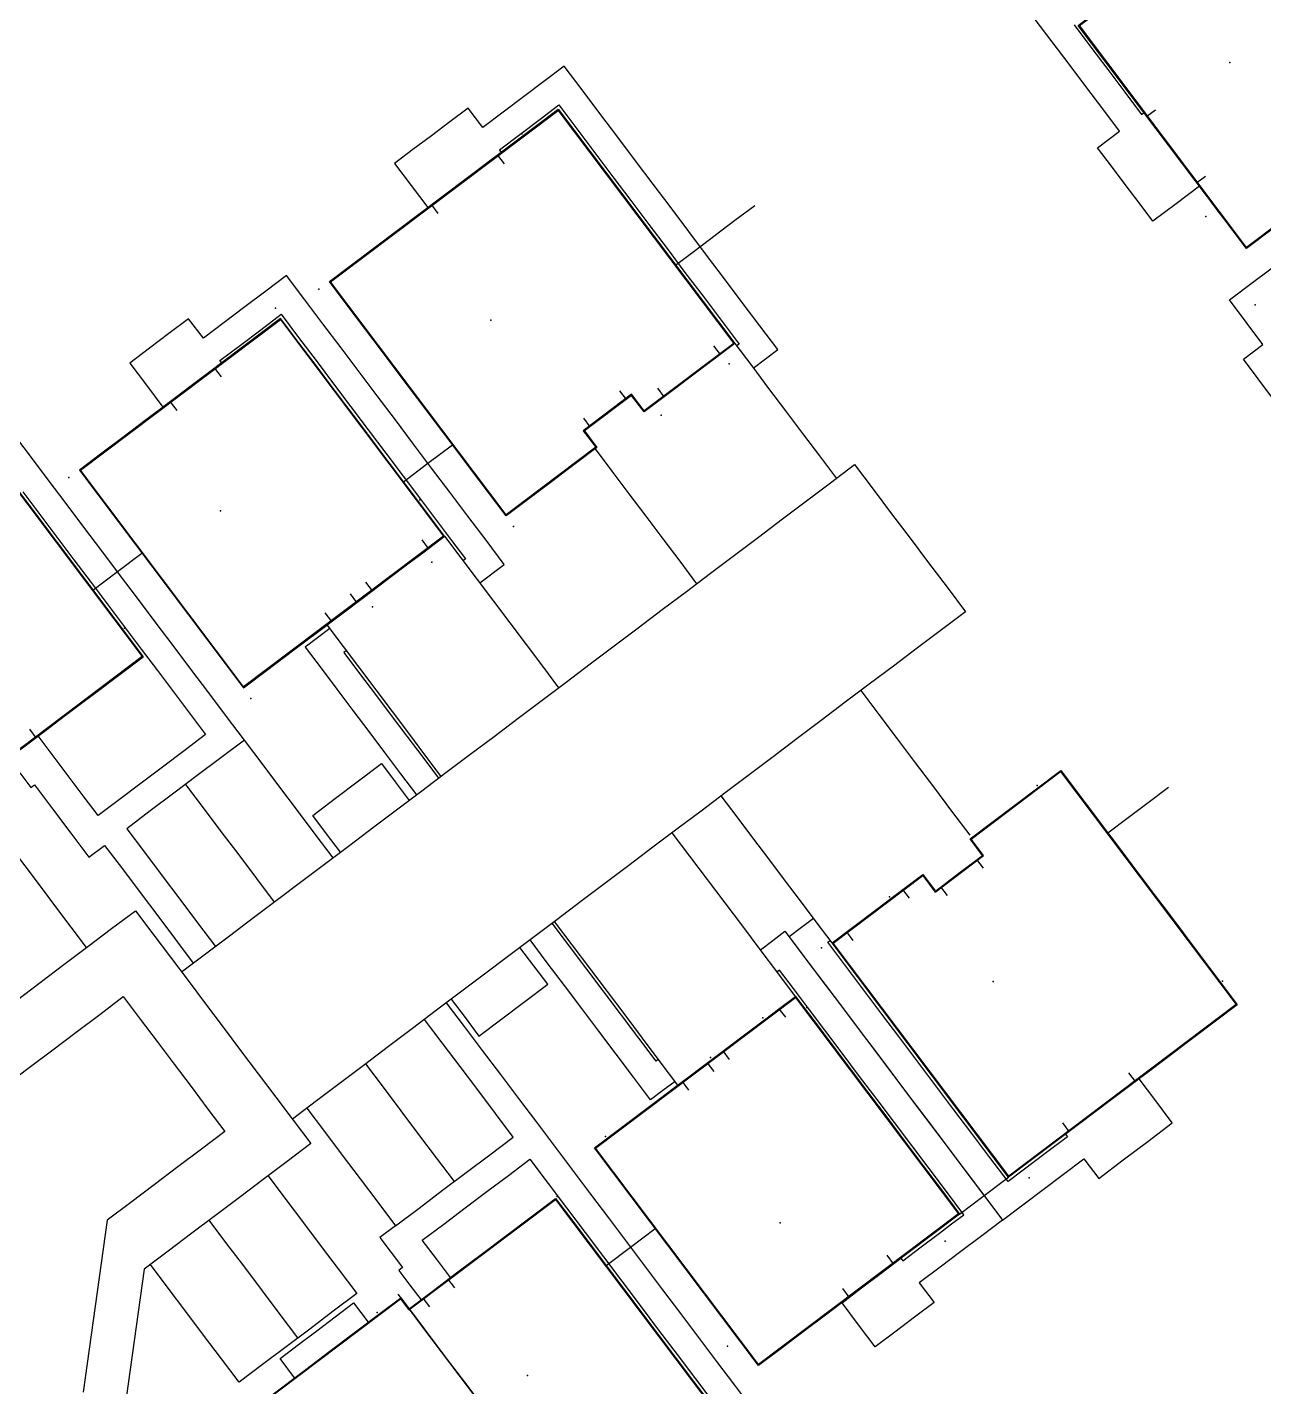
# Model space of a CAD drawing. Header units: metres. Extents: x 337936 to 338469, y 373266 to 374026.
# Drawn here: x 338236.85 to 338277.14, y 373506.99 to 373551.28 of the extents above; entities that cross this region are included whole.
import ezdxf

# ---------------------------------------------------------------- set-up
doc = ezdxf.new("R2010")
doc.units = ezdxf.units.M
for name, color, linetype in [('3D_LINES', 3, 'Continuous'), ('3D_Points', 1, 'Continuous'), ('PLOTS EXTERNAL LEVEL', 6, 'Continuous'), ('PLOTS FFL', 5, 'Continuous')]:
    doc.layers.add(name, color=color, linetype=linetype)

msp = doc.modelspace()

# ---------------------------------------------------------------- linework, layer by layer
at = {"layer": '3D_LINES'}
for points in [[(338270.953, 373551.356, 33.45), (338271.503, 373550.625, 33.45), (338272.053, 373549.895, 33.45), (338272.604, 373549.165, 33.45), (338273.154, 373548.435, 33.45), (338273.234, 373548.495, 33.45), (338273.836, 373547.696, 33.45), (338274.437, 373546.898, 33.45), (338275.039, 373546.099, 33.45), (338274.281, 373545.528, 33.45), (338273.523, 373544.956, 33.45), (338273.071, 373545.555, 33.45), (338272.62, 373546.154, 33.45), (338272.169, 373546.753, 33.45), (338271.717, 373547.352, 33.45), (338272.435, 373547.893, 33.45), (338271.887, 373548.621, 33.45), (338271.338, 373549.349, 33.45), (338270.79, 373550.077, 33.45), (338270.241, 373550.805, 33.45), (338269.692, 373551.533, 33.45)], [(338282.021, 373551.585, 33.451), (338282.568, 373550.859, 33.451), (338283.114, 373550.134, 33.45), (338283.661, 373549.409, 33.45), (338283.22, 373549.077, 33.45), (338282.779, 373548.745, 33.45), (338282.003, 373548.16, 33.45), (338281.227, 373547.575, 33.45), (338280.451, 373546.99, 33.45), (338279.675, 373546.405, 33.45), (338278.899, 373545.821, 33.451), (338278.123, 373545.236, 33.451), (338277.347, 373544.651, 33.451), (338276.571, 373544.066, 33.451), (338276.079, 373544.719, 33.451), (338275.587, 373545.372, 33.451), (338275.026, 373546.117, 33.451), (338274.464, 373546.863, 33.451), (338273.902, 373547.608, 33.451), (338273.34, 373548.354, 33.451), (338272.778, 373549.099, 33.451), (338272.217, 373549.845, 33.451), (338271.655, 373550.59, 33.451), (338271.093, 373551.336, 33.451)], [(338260.504, 373540.176, 33.451), (338260.903, 373540.477, 33.451), (338261.303, 373540.778, 33.451), (338260.723, 373541.547, 33.451), (338260.144, 373542.316, 33.451), (338259.565, 373543.085, 33.451), (338258.985, 373543.853, 33.451), (338258.406, 373544.622, 33.451), (338257.826, 373545.391, 33.451), (338257.247, 373546.16, 33.451), (338256.668, 373546.929, 33.451), (338256.088, 373547.698, 33.451), (338255.509, 373548.467, 33.451), (338254.93, 373549.235, 33.451), (338254.35, 373550.004, 33.451), (338253.687, 373549.505, 33.451), (338253.024, 373549.005, 33.451), (338252.362, 373548.506, 33.451), (338251.699, 373548.006, 33.451), (338251.217, 373548.645, 33.451), (338250.618, 373548.194, 33.451), (338250.019, 373547.742, 33.451), (338249.42, 373547.291, 33.451), (338248.821, 373546.84, 33.451), (338249.363, 373546.121, 33.451), (338249.905, 373545.402, 33.451), (338250.504, 373545.854, 33.451), (338251.103, 373546.305, 33.451), (338251.702, 373546.756, 33.451), (338252.301, 373547.208, 33.451), (338252.24, 373547.288, 33.451), (338252.948, 373547.821, 33.451), (338253.561, 373548.283, 33.451), (338254.173, 373548.744, 33.451), (338254.76, 373547.965, 33.451), (338255.347, 373547.186, 33.451), (338255.934, 373546.407, 33.451), (338256.521, 373545.628, 33.451), (338257.108, 373544.85, 33.451), (338257.695, 373544.071, 33.451), (338258.281, 373543.292, 33.451), (338258.868, 373542.513, 33.451), (338259.455, 373541.734, 33.451), (338260.042, 373540.955, 33.451), (338259.962, 373540.895, 33.451)], [(338255.41, 373537.589, 33.45), (338254.671, 373537.032, 33.45), (338253.931, 373536.475, 33.45), (338253.192, 373535.918, 33.45), (338252.453, 373535.361, 33.45), (338251.878, 373536.124, 33.45), (338251.303, 373536.887, 33.45), (338250.728, 373537.65, 33.45), (338250.153, 373538.413, 33.45), (338249.578, 373539.175, 33.45), (338249.003, 373539.938, 33.45), (338248.428, 373540.701, 33.45), (338247.853, 373541.464, 33.45), (338247.279, 373542.227, 33.45), (338246.704, 373542.99, 33.45), (338247.449, 373543.552, 33.45), (338248.194, 373544.113, 33.45), (338248.939, 373544.674, 33.45), (338249.684, 373545.236, 33.45), (338250.429, 373545.797, 33.45), (338251.173, 373546.358, 33.45), (338251.918, 373546.92, 33.45), (338252.663, 373547.481, 33.451), (338253.408, 373548.042, 33.451), (338254.153, 373548.604, 33.451), (338254.728, 373547.841, 33.451), (338255.303, 373547.078, 33.451), (338255.878, 373546.315, 33.451), (338256.453, 373545.552, 33.451), (338257.028, 373544.789, 33.451), (338257.603, 373544.026, 33.451), (338258.178, 373543.263, 33.451), (338258.753, 373542.5, 33.451), (338259.328, 373541.737, 33.451), (338259.902, 373540.974, 33.451), (338259.467, 373540.646, 33.451), (338258.73, 373540.091, 33.451), (338257.993, 373539.535, 33.451), (338257.256, 373538.98, 33.451), (338256.946, 373538.746, 33.451), (338256.539, 373539.285, 33.451), (338255.771, 373538.707, 33.451), (338255.004, 373538.128, 33.451)], [(338273.321, 373548.379, 33.467), (338273.603, 373548.591, 33.482)], [(338252.176, 373547.114, 33.452), (338252.388, 373546.833, 33.465)], [(338274.952, 373546.215, 33.467), (338275.234, 373546.427, 33.482)], [(338250.02, 373545.489, 33.452), (338250.232, 373545.208, 33.464)], [(338257.975, 373543.532, 33.45), (338258.62, 373544.017, 33.45), (338259.264, 373544.503, 33.45), (338259.908, 373544.988, 33.45), (338260.552, 373545.474, 33.45)], [(338277.433, 373539.183, 33.527), (338276.952, 373539.822, 33.527), (338276.471, 373540.461, 33.527), (338277.109, 373540.942, 33.527), (338276.562, 373541.669, 33.527), (338276.015, 373542.395, 33.527), (338276.812, 373542.996, 33.527), (338277.609, 373543.597, 33.527)], [(338251.593, 373533.179, 33.451), (338252.392, 373533.781, 33.451), (338251.801, 373534.565, 33.451), (338251.21, 373535.349, 33.451), (338250.62, 373536.133, 33.451), (338250.029, 373536.916, 33.451), (338249.438, 373537.7, 33.451), (338248.848, 373538.484, 33.451), (338248.257, 373539.268, 33.451), (338247.666, 373540.052, 33.451), (338247.076, 373540.836, 33.451), (338246.485, 373541.62, 33.451), (338245.894, 373542.403, 33.451), (338245.304, 373543.187, 33.451), (338244.626, 373542.676, 33.451), (338243.948, 373542.166, 33.451), (338243.27, 373541.655, 33.451), (338242.592, 373541.144, 33.451), (338242.111, 373541.783, 33.451), (338241.472, 373541.302, 33.451), (338240.833, 373540.82, 33.451), (338240.194, 373540.339, 33.451), (338240.736, 373539.62, 33.451), (338241.277, 373538.901, 33.451), (338241.916, 373539.383, 33.451), (338242.555, 373539.864, 33.451), (338243.194, 373540.345, 33.451), (338243.134, 373540.425, 33.451), (338243.798, 373540.926, 33.451), (338244.462, 373541.426, 33.451), (338245.126, 373541.927, 33.451), (338245.694, 373541.174, 33.451), (338246.262, 373540.42, 33.451), (338246.829, 373539.667, 33.451), (338247.397, 373538.914, 33.451), (338247.964, 373538.161, 33.451), (338248.532, 373537.408, 33.451), (338249.099, 373536.655, 33.451), (338249.667, 373535.901, 33.451), (338250.155, 373535.254, 33.451), (338250.643, 373534.606, 33.451), (338251.131, 373533.958, 33.451), (338251.052, 373533.898, 33.451)], [(338243.899, 373529.76, 33.456), (338244.689, 373530.356, 33.455), (338245.479, 373530.951, 33.454), (338246.269, 373531.546, 33.453), (338247.06, 373532.142, 33.452), (338247.85, 373532.737, 33.451), (338248.494, 373533.223, 33.451), (338249.138, 373533.708, 33.451), (338249.782, 373534.194, 33.451), (338250.45, 373534.697, 33.451), (338249.856, 373535.484, 33.451), (338249.262, 373536.272, 33.451), (338248.669, 373537.06, 33.451), (338248.075, 373537.848, 33.451), (338247.481, 373538.636, 33.451), (338246.888, 373539.423, 33.451), (338246.294, 373540.211, 33.451), (338245.7, 373540.999, 33.451), (338245.107, 373541.787, 33.451), (338244.379, 373541.238, 33.451), (338243.651, 373540.69, 33.451), (338242.923, 373540.141, 33.451), (338242.195, 373539.593, 33.451), (338241.467, 373539.044, 33.451), (338240.74, 373538.496, 33.451), (338240.012, 373537.947, 33.451), (338239.284, 373537.399, 33.45), (338238.556, 373536.85, 33.45)], [(338259.212, 373540.896, 33.451), (338259.424, 373540.614, 33.451)], [(338259.902, 373540.975, 33.45), (338260.454, 373540.243, 33.453), (338261.006, 373539.511, 33.453), (338261.557, 373538.779, 33.453), (338262.109, 373538.047, 33.453), (338262.661, 373537.314, 33.453), (338263.212, 373536.582, 33.453)], [(338242.958, 373540.168, 33.46), (338243.171, 373539.886, 33.473)], [(338256.147, 373539.431, 33.487), (338256.36, 373539.15, 33.478)], [(338257.383, 373539.518, 33.47), (338257.595, 373539.236, 33.461)], [(338241.513, 373539.079, 33.457), (338241.725, 373538.797, 33.47)], [(338254.971, 373538.545, 33.487), (338255.183, 373538.263, 33.478)], [(338243.927, 373528.061, 33.53), (338243.347, 373528.831, 33.53), (338242.766, 373529.602, 33.53), (338242.185, 373530.373, 33.53), (338241.604, 373531.144, 33.53), (338241.023, 373531.914, 33.53), (338240.443, 373532.685, 33.53), (338239.862, 373533.456, 33.53), (338239.281, 373534.227, 33.53), (338238.7, 373534.998, 33.53), (338238.119, 373535.768, 33.53), (338237.538, 373536.539, 33.53), (338236.958, 373537.31, 33.53), (338236.377, 373538.081, 33.53)], [(338249.109, 373536.475, 33.452), (338249.908, 373537.077, 33.474), (338250.707, 373537.679, 33.498)], [(338255.35, 373537.545, 33.461), (338255.902, 373536.812, 33.454), (338256.453, 373536.08, 33.462), (338257.005, 373535.348, 33.471), (338257.557, 373534.616, 33.479), (338258.108, 373533.884, 33.487), (338258.66, 373533.152, 33.495)], [(338241.88, 373520.507, 33.519), (338242.663, 373521.097, 33.504), (338243.446, 373521.687, 33.489), (338244.229, 373522.278, 33.473), (338245.012, 373522.868, 33.458), (338245.795, 373523.458, 33.45), (338246.578, 373524.048, 33.45), (338247.361, 373524.638, 33.458), (338248.145, 373525.228, 33.474), (338248.928, 373525.818, 33.474), (338249.711, 373526.408, 33.474), (338250.494, 373526.998, 33.474), (338251.277, 373527.589, 33.491), (338252.06, 373528.179, 33.497), (338252.843, 373528.769, 33.497), (338253.626, 373529.359, 33.498), (338254.409, 373529.949, 33.498), (338255.192, 373530.539, 33.496), (338255.976, 373531.129, 33.495), (338256.759, 373531.719, 33.495), (338257.542, 373532.309, 33.495), (338258.325, 373532.9, 33.495), (338259.108, 373533.49, 33.495), (338259.891, 373534.08, 33.49), (338260.674, 373534.67, 33.465), (338261.457, 373535.26, 33.45), (338262.24, 373535.85, 33.45), (338263.023, 373536.44, 33.452), (338263.807, 373537.03, 33.456), (338264.408, 373536.232, 33.456), (338265.01, 373535.433, 33.457), (338265.612, 373534.634, 33.457), (338266.214, 373533.836, 33.457), (338266.816, 373533.037, 33.457), (338267.417, 373532.238, 33.457), (338266.634, 373531.648, 33.452), (338265.851, 373531.058, 33.45), (338265.068, 373530.468, 33.463), (338264.285, 373529.878, 33.488), (338263.502, 373529.288, 33.512), (338262.719, 373528.698, 33.536), (338261.936, 373528.108, 33.548), (338261.153, 373527.518, 33.548), (338260.37, 373526.927, 33.548), (338259.586, 373526.337, 33.548), (338258.803, 373525.747, 33.549), (338258.02, 373525.157, 33.549), (338257.237, 373524.567, 33.547), (338256.454, 373523.977, 33.546), (338255.671, 373523.387, 33.546), (338254.888, 373522.797, 33.54), (338254.105, 373522.207, 33.523), (338253.322, 373521.617, 33.506), (338252.539, 373521.026, 33.498), (338251.755, 373520.436, 33.498), (338250.972, 373519.846, 33.476), (338250.189, 373519.256, 33.45), (338249.406, 373518.666, 33.45), (338248.623, 373518.076, 33.45), (338247.84, 373517.486, 33.45), (338247.057, 373516.896, 33.45), (338246.274, 373516.306, 33.46), (338245.491, 373515.715, 33.475)], [(338236.656, 373527.775, 33.528), (338237.451, 373528.374, 33.528), (338238.247, 373528.974, 33.528), (338239.042, 373529.573, 33.528), (338239.837, 373530.172, 33.528), (338240.632, 373530.772, 33.528), (338240.071, 373531.516, 33.528), (338239.51, 373532.261, 33.528), (338238.948, 373533.006, 33.528), (338238.387, 373533.751, 33.528), (338237.826, 373534.496, 33.529), (338237.264, 373535.241, 33.529), (338236.703, 373535.986, 33.529)], [(338236.707, 373536.147, 33.53), (338237.264, 373535.408, 33.53), (338237.82, 373534.67, 33.53), (338238.377, 373533.931, 33.53), (338238.933, 373533.193, 33.53), (338239.49, 373532.454, 33.53), (338240.046, 373531.716, 33.529), (338240.57, 373531.02, 33.529), (338241.095, 373530.325, 33.529), (338241.619, 373529.629, 33.529), (338242.143, 373528.933, 33.529), (338242.667, 373528.238, 33.529), (338241.966, 373527.71, 33.529), (338241.265, 373527.181, 33.529), (338240.565, 373526.653, 33.529), (338239.864, 373526.125, 33.529), (338239.163, 373525.597, 33.529), (338238.674, 373526.246, 33.529), (338238.185, 373526.895, 33.529), (338237.696, 373527.543, 33.529), (338237.207, 373528.192, 33.529), (338236.728, 373527.831, 33.529)], [(338249.706, 373534.578, 33.451), (338249.919, 373534.296, 33.451)], [(338250.45, 373534.697, 33.45), (338250.981, 373533.992, 33.452), (338251.511, 373533.288, 33.46), (338252.042, 373532.583, 33.468), (338252.573, 373531.879, 33.476), (338253.104, 373531.174, 33.483), (338253.635, 373530.47, 33.491), (338254.166, 373529.765, 33.499)], [(338238.995, 373532.945, 33.538), (338239.793, 373533.547, 33.51), (338240.592, 373534.149, 33.531)], [(338247.878, 373533.2, 33.464), (338248.09, 373532.918, 33.456)], [(338247.37, 373532.818, 33.471), (338247.583, 373532.536, 33.462)], [(338246.554, 373532.202, 33.471), (338246.766, 373531.921, 33.462)], [(338246.616, 373531.808, 33.462), (338247.147, 373531.103, 33.452), (338247.678, 373530.399, 33.455), (338248.209, 373529.694, 33.459), (338248.74, 373528.99, 33.463), (338249.27, 373528.286, 33.466), (338249.801, 373527.581, 33.47), (338250.332, 373526.877, 33.474)], [(338246.707, 373531.688, 33.457), (338245.908, 373531.086, 33.457), (338246.426, 373530.399, 33.452), (338246.944, 373529.712, 33.456), (338247.462, 373529.024, 33.459), (338247.98, 373528.337, 33.463), (338248.498, 373527.649, 33.466), (338249.016, 373526.962, 33.47), (338249.534, 373526.275, 33.474)], [(338247.248, 373530.969, 33.453), (338247.168, 373530.909, 33.453), (338247.682, 373530.227, 33.456), (338248.196, 373529.545, 33.46), (338248.71, 373528.863, 33.463), (338249.224, 373528.181, 33.467), (338249.738, 373527.499, 33.47), (338250.252, 373526.816, 33.474)], [(338267.566, 373524.963, 33.518), (338266.974, 373525.748, 33.514), (338266.382, 373526.533, 33.51), (338265.79, 373527.319, 33.507), (338265.199, 373528.104, 33.503), (338264.607, 373528.889, 33.5), (338264.015, 373529.675, 33.496)], [(338236.924, 373528.419, 33.634), (338237.136, 373528.137, 33.632)], [(338246.816, 373524.227, 33.45), (338246.238, 373524.994, 33.45), (338245.661, 373525.76, 33.45), (338245.083, 373526.527, 33.45), (338244.505, 373527.294, 33.451), (338243.927, 373528.061, 33.458), (338243.161, 373527.483, 33.473), (338242.394, 373526.905, 33.488), (338241.627, 373526.327, 33.503), (338240.861, 373525.75, 33.518), (338240.094, 373525.172, 33.533), (338240.672, 373524.405, 33.526), (338241.25, 373523.638, 33.519), (338241.827, 373522.872, 33.512), (338242.405, 373522.105, 33.505), (338242.983, 373521.338, 33.498)], [(338236.61, 373526.991, 33.529), (338236.97, 373526.511, 33.529), (338237.09, 373526.601, 33.529), (338237.682, 373525.816, 33.529), (338238.273, 373525.031, 33.529), (338238.865, 373524.246, 33.529), (338239.375, 373524.63, 33.529), (338239.953, 373523.864, 33.529), (338240.531, 373523.097, 33.529), (338241.108, 373522.33, 33.529), (338241.686, 373521.563, 33.529), (338242.264, 373520.797, 33.529)], [(338247.056, 373524.408, 33.45), (338246.604, 373525.007, 33.45), (338246.153, 373525.606, 33.45), (338246.899, 373526.168, 33.467), (338247.645, 373526.73, 33.467), (338248.391, 373527.292, 33.467), (338248.843, 373526.693, 33.47), (338249.294, 373526.094, 33.474)], [(338267.566, 373524.838, 33.45), (338268.311, 373525.4, 33.45), (338269.056, 373525.961, 33.45), (338269.802, 373526.523, 33.45), (338270.523, 373527.067, 33.45), (338271.102, 373526.299, 33.45), (338271.68, 373525.531, 33.45), (338272.258, 373524.764, 33.45), (338272.837, 373523.996, 33.45), (338273.415, 373523.229, 33.45), (338273.994, 373522.461, 33.45), (338274.572, 373521.694, 33.45), (338275.15, 373520.926, 33.45), (338275.729, 373520.158, 33.45), (338276.272, 373519.437, 33.457), (338275.527, 373518.876, 33.464), (338274.782, 373518.314, 33.471), (338274.037, 373517.753, 33.478), (338273.292, 373517.192, 33.484), (338272.547, 373516.63, 33.491), (338271.803, 373516.069, 33.498), (338271.058, 373515.508, 33.505), (338270.313, 373514.946, 33.512), (338269.568, 373514.385, 33.519), (338268.823, 373513.823, 33.526), (338268.248, 373514.586, 33.533), (338267.673, 373515.349, 33.541), (338267.098, 373516.112, 33.548), (338266.523, 373516.875, 33.555), (338265.948, 373517.638, 33.562), (338265.373, 373518.401, 33.569), (338264.798, 373519.164, 33.576), (338264.223, 373519.927, 33.583), (338263.648, 373520.69, 33.591), (338263.073, 373521.453, 33.598), (338263.712, 373521.934, 33.598), (338264.35, 373522.415, 33.598), (338264.989, 373522.896, 33.598), (338265.51, 373523.289, 33.598), (338266.03, 373523.681, 33.598), (338266.437, 373523.142, 33.598), (338267.205, 373523.721, 33.598), (338267.972, 373524.299, 33.598)], [(338242.011, 373526.616, 33.496), (338242.588, 373525.85, 33.489), (338243.166, 373525.083, 33.482), (338243.744, 373524.316, 33.474), (338244.322, 373523.549, 33.467), (338244.899, 373522.783, 33.46)], [(338272.054, 373525.035, 33.456), (338272.713, 373525.532, 33.465), (338273.372, 373526.028, 33.473), (338274.031, 373526.525, 33.482)], [(338263.074, 373521.452, 33.598), (338262.558, 373522.137, 33.598), (338262.042, 373522.822, 33.598), (338261.526, 373523.506, 33.598), (338261.01, 373524.191, 33.598), (338260.495, 373524.875, 33.598), (338259.979, 373525.56, 33.598), (338259.463, 373526.244, 33.598)], [(338234.783, 373518.293, 33.62), (338234.182, 373519.091, 33.631), (338233.581, 373519.889, 33.641), (338232.98, 373520.687, 33.652), (338232.378, 373521.485, 33.663), (338231.777, 373522.282, 33.674), (338232.443, 373522.784, 33.669), (338233.108, 373523.285, 33.658), (338233.774, 373523.787, 33.645), (338234.439, 373524.288, 33.632), (338235.105, 373524.79, 33.619), (338235.77, 373525.291, 33.61), (338236.272, 373524.626, 33.6), (338236.773, 373523.96, 33.594), (338237.275, 373523.295, 33.588), (338237.776, 373522.629, 33.581), (338238.278, 373521.964, 33.575), (338238.779, 373521.298, 33.569)], [(338261.882, 373519.71, 33.6), (338261.309, 373520.472, 33.595), (338260.735, 373521.233, 33.587), (338260.161, 373521.995, 33.58), (338259.587, 373522.756, 33.572), (338259.013, 373523.518, 33.564), (338258.439, 373524.279, 33.556), (338257.866, 373525.041, 33.548)], [(338268.005, 373523.882, 33.571), (338267.793, 373524.164, 33.556)], [(338265.593, 373522.91, 33.599), (338265.381, 373523.191, 33.599)], [(338266.829, 373522.996, 33.608), (338266.616, 373523.277, 33.593)], [(338236.5, 373519.581, 33.614), (338237.276, 373520.165, 33.598), (338238.051, 373520.749, 33.583), (338238.826, 373521.333, 33.568), (338239.601, 373521.918, 33.553), (338240.377, 373522.502, 33.538), (338240.948, 373521.743, 33.531), (338241.52, 373520.984, 33.524), (338242.092, 373520.226, 33.517), (338242.664, 373519.467, 33.51), (338243.235, 373518.708, 33.503), (338243.807, 373517.95, 33.496), (338244.379, 373517.191, 33.489), (338244.951, 373516.432, 33.481), (338245.522, 373515.674, 33.474), (338246.094, 373514.915, 33.467), (338245.319, 373514.331, 33.483), (338244.543, 373513.746, 33.498), (338243.768, 373513.162, 33.512), (338242.993, 373512.578, 33.513), (338242.218, 373511.994, 33.514), (338241.442, 373511.41, 33.515), (338240.667, 373510.825, 33.517), (338240.536, 373509.892, 33.513), (338240.405, 373508.958, 33.51), (338240.274, 373508.025, 33.506), (338240.142, 373507.091, 33.503), (338240.011, 373506.157, 33.499)], [(338257.417, 373517.66, 33.568), (338257.337, 373517.6, 33.566), (338256.773, 373518.348, 33.558), (338256.209, 373519.097, 33.55), (338255.645, 373519.846, 33.543), (338255.081, 373520.594, 33.535), (338254.516, 373521.343, 33.527), (338253.952, 373522.092, 33.52)], [(338258.049, 373516.821, 33.578), (338257.475, 373517.583, 33.568), (338256.901, 373518.344, 33.561), (338256.328, 373519.106, 33.553), (338255.754, 373519.867, 33.545), (338255.18, 373520.629, 33.537), (338254.606, 373521.39, 33.529), (338254.032, 373522.152, 33.521)], [(338262.472, 373522.251, 33.598), (338262.073, 373521.95, 33.598), (338261.673, 373521.649, 33.598), (338262.253, 373520.88, 33.598), (338262.832, 373520.112, 33.598), (338263.411, 373519.343, 33.598), (338263.991, 373518.574, 33.598), (338264.57, 373517.805, 33.598), (338265.15, 373517.036, 33.598), (338265.729, 373516.267, 33.598), (338266.308, 373515.498, 33.598), (338266.888, 373514.73, 33.598), (338267.467, 373513.961, 33.598), (338268.046, 373513.192, 33.598), (338268.626, 373512.423, 33.598), (338269.289, 373512.923, 33.598), (338269.952, 373513.422, 33.598), (338270.614, 373513.922, 33.598), (338271.277, 373514.421, 33.598), (338271.759, 373513.782, 33.598), (338272.557, 373514.384, 33.598), (338273.356, 373514.986, 33.598), (338274.155, 373515.588, 33.598), (338273.613, 373516.306, 33.598), (338273.071, 373517.025, 33.598), (338272.472, 373516.574, 33.598), (338271.873, 373516.122, 33.598), (338271.274, 373515.671, 33.598), (338270.675, 373515.22, 33.598), (338270.736, 373515.14, 33.598), (338270.015, 373514.597, 33.598), (338269.294, 373514.054, 33.598), (338268.803, 373513.683, 33.598), (338268.216, 373514.462, 33.598), (338267.629, 373515.241, 33.598), (338267.042, 373516.02, 33.598), (338266.455, 373516.799, 33.598), (338265.868, 373517.578, 33.598), (338265.281, 373518.357, 33.598), (338264.695, 373519.136, 33.598), (338264.108, 373519.914, 33.598), (338263.521, 373520.693, 33.598), (338262.934, 373521.472, 33.598), (338263.014, 373521.532, 33.598)], [(338260.739, 373521.228, 33.598), (338261.138, 373521.528, 33.598), (338261.538, 373521.829, 33.598), (338262.128, 373521.046, 33.598), (338262.719, 373520.262, 33.598), (338263.31, 373519.478, 33.598), (338263.9, 373518.694, 33.598), (338264.491, 373517.91, 33.598), (338265.082, 373517.126, 33.598), (338265.672, 373516.342, 33.598), (338266.263, 373515.558, 33.598), (338266.854, 373514.775, 33.598), (338267.444, 373513.991, 33.598), (338268.035, 373513.207, 33.598), (338268.626, 373512.423, 33.598), (338267.948, 373511.912, 33.598), (338267.27, 373511.401, 33.598), (338266.592, 373510.891, 33.598), (338265.914, 373510.38, 33.598), (338266.396, 373509.741, 33.598), (338265.757, 373509.26, 33.598), (338265.118, 373508.778, 33.598), (338264.479, 373508.297, 33.598), (338263.938, 373509.015, 33.598), (338263.396, 373509.734, 33.598), (338264.035, 373510.216, 33.598), (338264.674, 373510.697, 33.598), (338265.313, 373511.179, 33.598), (338265.373, 373511.099, 33.598), (338265.97, 373511.548, 33.598), (338266.567, 373511.998, 33.598), (338266.966, 373512.299, 33.598), (338267.365, 373512.6, 33.598), (338266.799, 373513.351, 33.597), (338266.234, 373514.102, 33.597), (338265.668, 373514.853, 33.597), (338265.102, 373515.604, 33.597), (338264.536, 373516.355, 33.597), (338263.97, 373517.106, 33.597), (338263.404, 373517.857, 33.596), (338262.838, 373518.608, 33.596), (338262.272, 373519.359, 33.596), (338261.816, 373519.964, 33.596), (338261.36, 373520.569, 33.596), (338261.281, 373520.509, 33.596)], [(338263.764, 373521.532, 33.615), (338263.552, 373521.813, 33.603)], [(338250.667, 373519.616, 33.463), (338251.118, 373519.017, 33.466), (338251.569, 373518.418, 33.468), (338252.315, 373518.98, 33.497), (338253.062, 373519.542, 33.504), (338253.808, 373520.104, 33.509), (338253.356, 373520.703, 33.503), (338252.905, 373521.302, 33.498)], [(338257.959, 373516.941, 33.575), (338257.559, 373516.64, 33.566), (338257.16, 373516.339, 33.558), (338256.599, 373517.084, 33.55), (338256.038, 373517.828, 33.542), (338255.477, 373518.573, 33.535), (338254.916, 373519.317, 33.527), (338254.355, 373520.061, 33.519), (338253.794, 373520.806, 33.512), (338253.234, 373521.55, 33.504)], [(338236.154, 373516.815, 33.598), (338236.919, 373517.392, 33.598), (338237.685, 373517.97, 33.598), (338238.451, 373518.547, 33.598), (338239.217, 373519.124, 33.598), (338239.983, 373519.701, 33.598), (338240.535, 373518.969, 33.598), (338241.086, 373518.237, 33.598), (338241.638, 373517.505, 33.598), (338242.19, 373516.773, 33.598), (338242.741, 373516.041, 33.598), (338243.293, 373515.308, 33.598), (338242.527, 373514.731, 33.598), (338241.761, 373514.154, 33.598), (338240.995, 373513.577, 33.598), (338240.229, 373513, 33.598), (338239.464, 373512.423, 33.598), (338239.332, 373511.489, 33.598), (338239.201, 373510.555, 33.598), (338239.07, 373509.622, 33.598), (338238.939, 373508.688, 33.598), (338238.807, 373507.755, 33.598), (338238.676, 373506.821, 33.598)], [(338260.493, 373506.263, 33.457), (338259.906, 373507.042, 33.457), (338259.319, 373507.821, 33.457), (338258.732, 373508.6, 33.457), (338258.145, 373509.378, 33.457), (338257.558, 373510.157, 33.457), (338256.972, 373510.936, 33.457), (338256.385, 373511.715, 33.457), (338255.798, 373512.493, 33.457), (338255.211, 373513.272, 33.457), (338254.624, 373514.051, 33.457), (338254.037, 373514.83, 33.457), (338253.45, 373515.609, 33.457), (338252.864, 373516.387, 33.457), (338252.277, 373517.166, 33.457), (338251.69, 373517.945, 33.457), (338251.103, 373518.724, 33.457), (338250.516, 373519.502, 33.457)], [(338255.332, 373514.774, 33.528), (338255.743, 373515.084, 33.528), (338256.475, 373515.635, 33.542), (338257.207, 373516.187, 33.556), (338257.939, 373516.739, 33.57), (338258.671, 373517.29, 33.583), (338259.403, 373517.842, 33.597), (338260.135, 373518.393, 33.598), (338260.867, 373518.945, 33.598), (338261.375, 373519.328, 33.598), (338261.882, 373519.71, 33.598), (338262.476, 373518.922, 33.598), (338263.07, 373518.135, 33.598), (338263.663, 373517.347, 33.598), (338264.257, 373516.559, 33.598), (338264.851, 373515.771, 33.598), (338265.444, 373514.983, 33.598), (338266.038, 373514.195, 33.598), (338266.632, 373513.408, 33.598), (338267.225, 373512.62, 33.598), (338266.497, 373512.071, 33.598), (338265.77, 373511.523, 33.598), (338265.042, 373510.974, 33.598), (338264.314, 373510.426, 33.598), (338263.586, 373509.877, 33.598), (338262.858, 373509.329, 33.598), (338262.13, 373508.78, 33.598), (338261.402, 373508.232, 33.598), (338260.675, 373507.683, 33.598)], [(338245.964, 373516.072, 33.466), (338246.542, 373515.305, 33.458), (338247.119, 373514.539, 33.451), (338247.697, 373513.772, 33.45), (338248.275, 373513.005, 33.45), (338248.853, 373512.239, 33.45), (338249.619, 373512.816, 33.45), (338250.386, 373513.394, 33.45), (338251.153, 373513.972, 33.45), (338251.919, 373514.55, 33.45), (338252.686, 373515.127, 33.45), (338252.108, 373515.894, 33.45), (338251.531, 373516.661, 33.45), (338250.953, 373517.427, 33.45), (338250.375, 373518.194, 33.45), (338249.797, 373518.961, 33.45)], [(338261.563, 373519.028, 33.603), (338261.351, 373519.31, 33.6)], [(338259.735, 373517.65, 33.598), (338259.522, 373517.932, 33.598)], [(338250.769, 373513.683, 33.45), (338250.192, 373514.45, 33.45), (338249.614, 373515.216, 33.45), (338249.036, 373515.983, 33.45), (338248.458, 373516.75, 33.45), (338247.881, 373517.516, 33.45)], [(338259.227, 373517.268, 33.599), (338259.015, 373517.55, 33.599)], [(338272.956, 373516.938, 33.521), (338272.744, 373517.22, 33.524)], [(338258.411, 373516.653, 33.592), (338258.199, 373516.934, 33.581)], [(338270.8, 373515.313, 33.572), (338270.588, 373515.595, 33.585)], [(338248.853, 373512.239, 33.449), (338248.343, 373511.854, 33.449), (338248.711, 373511.365, 33.449), (338249.08, 373510.876, 33.449), (338248.96, 373510.786, 33.449), (338249.321, 373510.307, 33.449), (338249.683, 373509.828, 33.449), (338250.162, 373510.189, 33.449), (338250.641, 373510.55, 33.449), (338250.182, 373511.159, 33.449), (338249.724, 373511.768, 33.449), (338250.424, 373512.296, 33.449), (338251.125, 373512.824, 33.449), (338251.826, 373513.352, 33.449), (338252.527, 373513.88, 33.449), (338253.228, 373514.409, 33.449), (338253.827, 373513.613, 33.449), (338254.426, 373512.818, 33.449), (338255.025, 373512.023, 33.45), (338255.625, 373511.228, 33.45), (338256.224, 373510.433, 33.451), (338256.823, 373509.637, 33.452), (338257.422, 373508.842, 33.452), (338258.021, 373508.047, 33.453), (338258.621, 373507.252, 33.454), (338259.22, 373506.457, 33.454)], [(338244.7, 373513.865, 33.495), (338245.278, 373513.098, 33.488), (338245.856, 373512.331, 33.48), (338246.434, 373511.565, 33.473), (338247.011, 373510.798, 33.466), (338247.589, 373510.031, 33.459), (338246.822, 373509.454, 33.461), (338246.056, 373508.876, 33.462), (338245.289, 373508.298, 33.463), (338244.522, 373507.72, 33.464), (338243.756, 373507.143, 33.465), (338243.178, 373507.909, 33.475), (338242.6, 373508.676, 33.486), (338242.022, 373509.443, 33.496), (338241.445, 373510.209, 33.506), (338240.867, 373510.976, 33.516)], [(338267.225, 373512.62, 33.6), (338268.024, 373513.222, 33.6), (338268.823, 373513.823, 33.6)], [(338249.294, 373509.535, 33.45), (338250.089, 373510.134, 33.45), (338250.884, 373510.733, 33.45), (338251.68, 373511.333, 33.45), (338252.475, 373511.932, 33.45), (338253.27, 373512.531, 33.45), (338254.066, 373513.13, 33.45), (338254.627, 373512.386, 33.451), (338255.188, 373511.641, 33.451), (338255.75, 373510.896, 33.452), (338256.311, 373510.151, 33.452), (338256.872, 373509.406, 33.453), (338257.434, 373508.661, 33.453), (338257.995, 373507.916, 33.454), (338258.556, 373507.171, 33.454), (338259.118, 373506.426, 33.455)], [(338245.672, 373508.587, 33.462), (338245.095, 373509.354, 33.473), (338244.517, 373510.12, 33.483), (338243.939, 373510.887, 33.493), (338243.361, 373511.654, 33.503), (338242.784, 373512.42, 33.513)], [(338255.712, 373510.945, 33.492), (338256.511, 373511.547, 33.499), (338257.309, 373512.149, 33.558)], [(338265.077, 373511.001, 33.587), (338264.865, 373511.283, 33.61)], [(338250.782, 373510.215, 33.474), (338250.57, 373510.496, 33.462)], [(338263.632, 373509.912, 33.56), (338263.419, 373510.193, 33.569)], [(338245.564, 373507.288, 33.451), (338245.09, 373507.917, 33.451), (338245.689, 373508.368, 33.451), (338246.289, 373508.82, 33.451), (338246.888, 373509.272, 33.451), (338247.488, 373509.724, 33.451), (338247.962, 373509.095, 33.451)], [(338245.133, 373506.963, 33.451), (338245.925, 373507.56, 33.451), (338246.717, 373508.157, 33.451), (338247.509, 373508.754, 33.451), (338248.302, 373509.351, 33.451), (338249.023, 373509.894, 33.451)], [(338248.932, 373510.014, 33.452), (338249.5, 373509.261, 33.452), (338250.068, 373508.507, 33.452), (338250.636, 373507.753, 33.452), (338251.204, 373507, 33.452), (338251.772, 373506.246, 33.452), (338252.34, 373505.493, 33.452), (338252.908, 373504.739, 33.452), (338253.475, 373503.985, 33.452), (338254.043, 373503.232, 33.452), (338254.52, 373502.599, 33.452), (338254.998, 373501.966, 33.453), (338254.681, 373502.386, 33.453), (338254.364, 373502.807, 33.454), (338253.79, 373503.567, 33.454), (338253.217, 373504.328, 33.454), (338252.644, 373505.089, 33.454), (338252.07, 373505.85, 33.454), (338251.497, 373506.611, 33.454), (338250.924, 373507.372, 33.454), (338250.35, 373508.133, 33.454), (338249.777, 373508.894, 33.454), (338249.204, 373509.654, 33.454)], [(338249.965, 373509.599, 33.476), (338249.753, 373509.881, 33.464)]]:
    msp.add_polyline3d(points, dxfattribs=at)
at = {"layer": '3D_Points'}
for p in [(338276.028, 373550.126, 33.6), (338252.962, 373547.803, 33.45), (338275.25, 373545.117, 33.45), (338246.357, 373542.748, 33.45), (338244.944, 373542.131, 33.45), (338276.856, 373542.238, 33.52), (338251.955, 373541.736, 33.6), (338259.721, 373540.309, 33.45), (338257.51, 373538.643, 33.45), (338238.209, 373536.608, 33.45), (338249.649, 373535.888, 33.45), (338243.154, 373535.527, 33.6), (338252.695, 373535.015, 33.45), (338250.037, 373533.856, 33.45), (338248.104, 373532.4, 33.45), (338240.028, 373531.702, 33.525), (338244.141, 373529.413, 33.45), (338269.755, 373526.584, 33.45), (338264.943, 373522.958, 33.6), (338262.732, 373521.292, 33.6), (338268.324, 373520.198, 33.75), (338275.79, 373520.205, 33.45), (338262.254, 373519.345, 33.6), (338260.82, 373519.007, 33.6), (338259.111, 373517.719, 33.6), (338255.696, 373515.145, 33.525), (338269.488, 373513.796, 33.6), (338254.118, 373513.189, 33.45), (338261.383, 373512.33, 33.75), (338266.761, 373511.741, 33.6), (338248.255, 373509.413, 33.45), (338259.671, 373508.313, 33.525), (338253.15, 373507.361, 33.6)]:
    msp.add_point(p, dxfattribs=at)
at = {"layer": 'PLOTS EXTERNAL LEVEL'}
for points in [[(338279.171, 373557.423, 33.6), (338281.37, 373554.505, 33.6), (338280.382, 373553.76, 33.6), (338283.661, 373549.409, 33.6), (338276.571, 373544.066, 33.6), (338271.093, 373551.336, 33.6), (338279.171, 373557.423, 33.6)], [(338255.41, 373537.589, 33.6), (338252.453, 373535.361, 33.6), (338246.704, 373542.99, 33.6), (338254.153, 373548.604, 33.6), (338259.902, 373540.974, 33.6), (338256.946, 373538.746, 33.6), (338256.539, 373539.285, 33.6), (338255.004, 373538.128, 33.6), (338255.41, 373537.589, 33.6)], [(338243.899, 373529.76, 33.6), (338250.45, 373534.697, 33.6), (338245.107, 373541.787, 33.6), (338238.556, 373536.85, 33.6), (338243.899, 373529.76, 33.6)], [(338236.132, 373526.816, 33.825), (338231.45, 373523.288, 33.825), (338229.548, 373525.811, 33.825), (338229.197, 373525.547, 33.825), (338226.968, 373528.504, 33.825), (338227.32, 373528.768, 33.825), (338225.565, 373531.097, 33.825), (338230.247, 373534.625, 33.825), (338235.019, 373538.221, 33.825), (338240.632, 373530.772, 33.825), (338235.861, 373527.176, 33.825), (338236.132, 373526.816, 33.825)], [(338267.566, 373524.838, 33.75), (338270.523, 373527.067, 33.75), (338276.272, 373519.437, 33.75), (338268.823, 373513.823, 33.75), (338263.073, 373521.453, 33.75), (338266.03, 373523.681, 33.75), (338266.437, 373523.142, 33.75), (338267.972, 373524.299, 33.75), (338267.566, 373524.838, 33.75)], [(338255.332, 373514.774, 33.75), (338261.882, 373519.71, 33.75), (338267.225, 373512.62, 33.75), (338260.675, 373507.683, 33.75), (338255.332, 373514.774, 33.75)], [(338250.225, 373498.557, 33.6), (338248.471, 373500.886, 33.6), (338248.119, 373500.621, 33.6), (338245.891, 373503.578, 33.6), (338246.242, 373503.843, 33.6), (338244.341, 373506.366, 33.6), (338249.023, 373509.894, 33.6), (338249.294, 373509.535, 33.6), (338254.066, 373513.13, 33.6), (338259.679, 373505.681, 33.6), (338254.907, 373502.085, 33.6), (338250.225, 373498.557, 33.6)]]:
    msp.add_polyline3d(points, dxfattribs=at)
at = {"layer": 'PLOTS FFL'}
for points in [[(338279.166, 373557.388, 33.6), (338281.335, 373554.51, 33.6), (338280.347, 373553.765, 33.6), (338283.626, 373549.414, 33.6), (338276.576, 373544.101, 33.6), (338271.128, 373551.331, 33.6), (338279.166, 373557.388, 33.6)], [(338255.375, 373537.594, 33.6), (338252.458, 373535.396, 33.6), (338246.739, 373542.985, 33.6), (338254.148, 373548.569, 33.6), (338259.867, 373540.979, 33.6), (338256.95, 373538.781, 33.6), (338256.544, 373539.32, 33.6), (338254.969, 373538.133, 33.6), (338255.375, 373537.594, 33.6)], [(338243.904, 373529.795, 33.6), (338238.591, 373536.845, 33.6), (338245.102, 373541.752, 33.6), (338250.415, 373534.701, 33.6), (338243.904, 373529.795, 33.6)], [(338236.097, 373526.821, 33.825), (338231.455, 373523.323, 33.825), (338229.553, 373525.846, 33.825), (338229.202, 373525.582, 33.825), (338227.003, 373528.499, 33.825), (338227.355, 373528.763, 33.825), (338225.6, 373531.092, 33.825), (338230.262, 373534.605, 33.825), (338235.014, 373538.186, 33.825), (338240.597, 373530.776, 33.825), (338235.826, 373527.181, 33.825), (338236.097, 373526.821, 33.825)], [(338267.601, 373524.833, 33.75), (338270.518, 373527.032, 33.75), (338276.237, 373519.442, 33.75), (338268.828, 373513.859, 33.75), (338263.109, 373521.448, 33.75), (338266.026, 373523.646, 33.75), (338266.432, 373523.107, 33.75), (338268.007, 373524.294, 33.75), (338267.601, 373524.833, 33.75)], [(338255.367, 373514.769, 33.75), (338261.878, 373519.675, 33.75), (338267.19, 373512.625, 33.75), (338260.679, 373507.718, 33.75), (338255.367, 373514.769, 33.75)], [(338250.23, 373498.592, 33.6), (338248.476, 373500.921, 33.6), (338248.124, 373500.656, 33.6), (338245.926, 373503.573, 33.6), (338246.277, 373503.838, 33.6), (338244.376, 373506.361, 33.6), (338249.018, 373509.859, 33.6), (338249.289, 373509.5, 33.6), (338254.061, 373513.095, 33.6), (338259.644, 373505.686, 33.6), (338254.892, 373502.105, 33.6), (338250.23, 373498.592, 33.6)]]:
    msp.add_polyline3d(points, dxfattribs=at)

doc.saveas('drawing.dxf')
